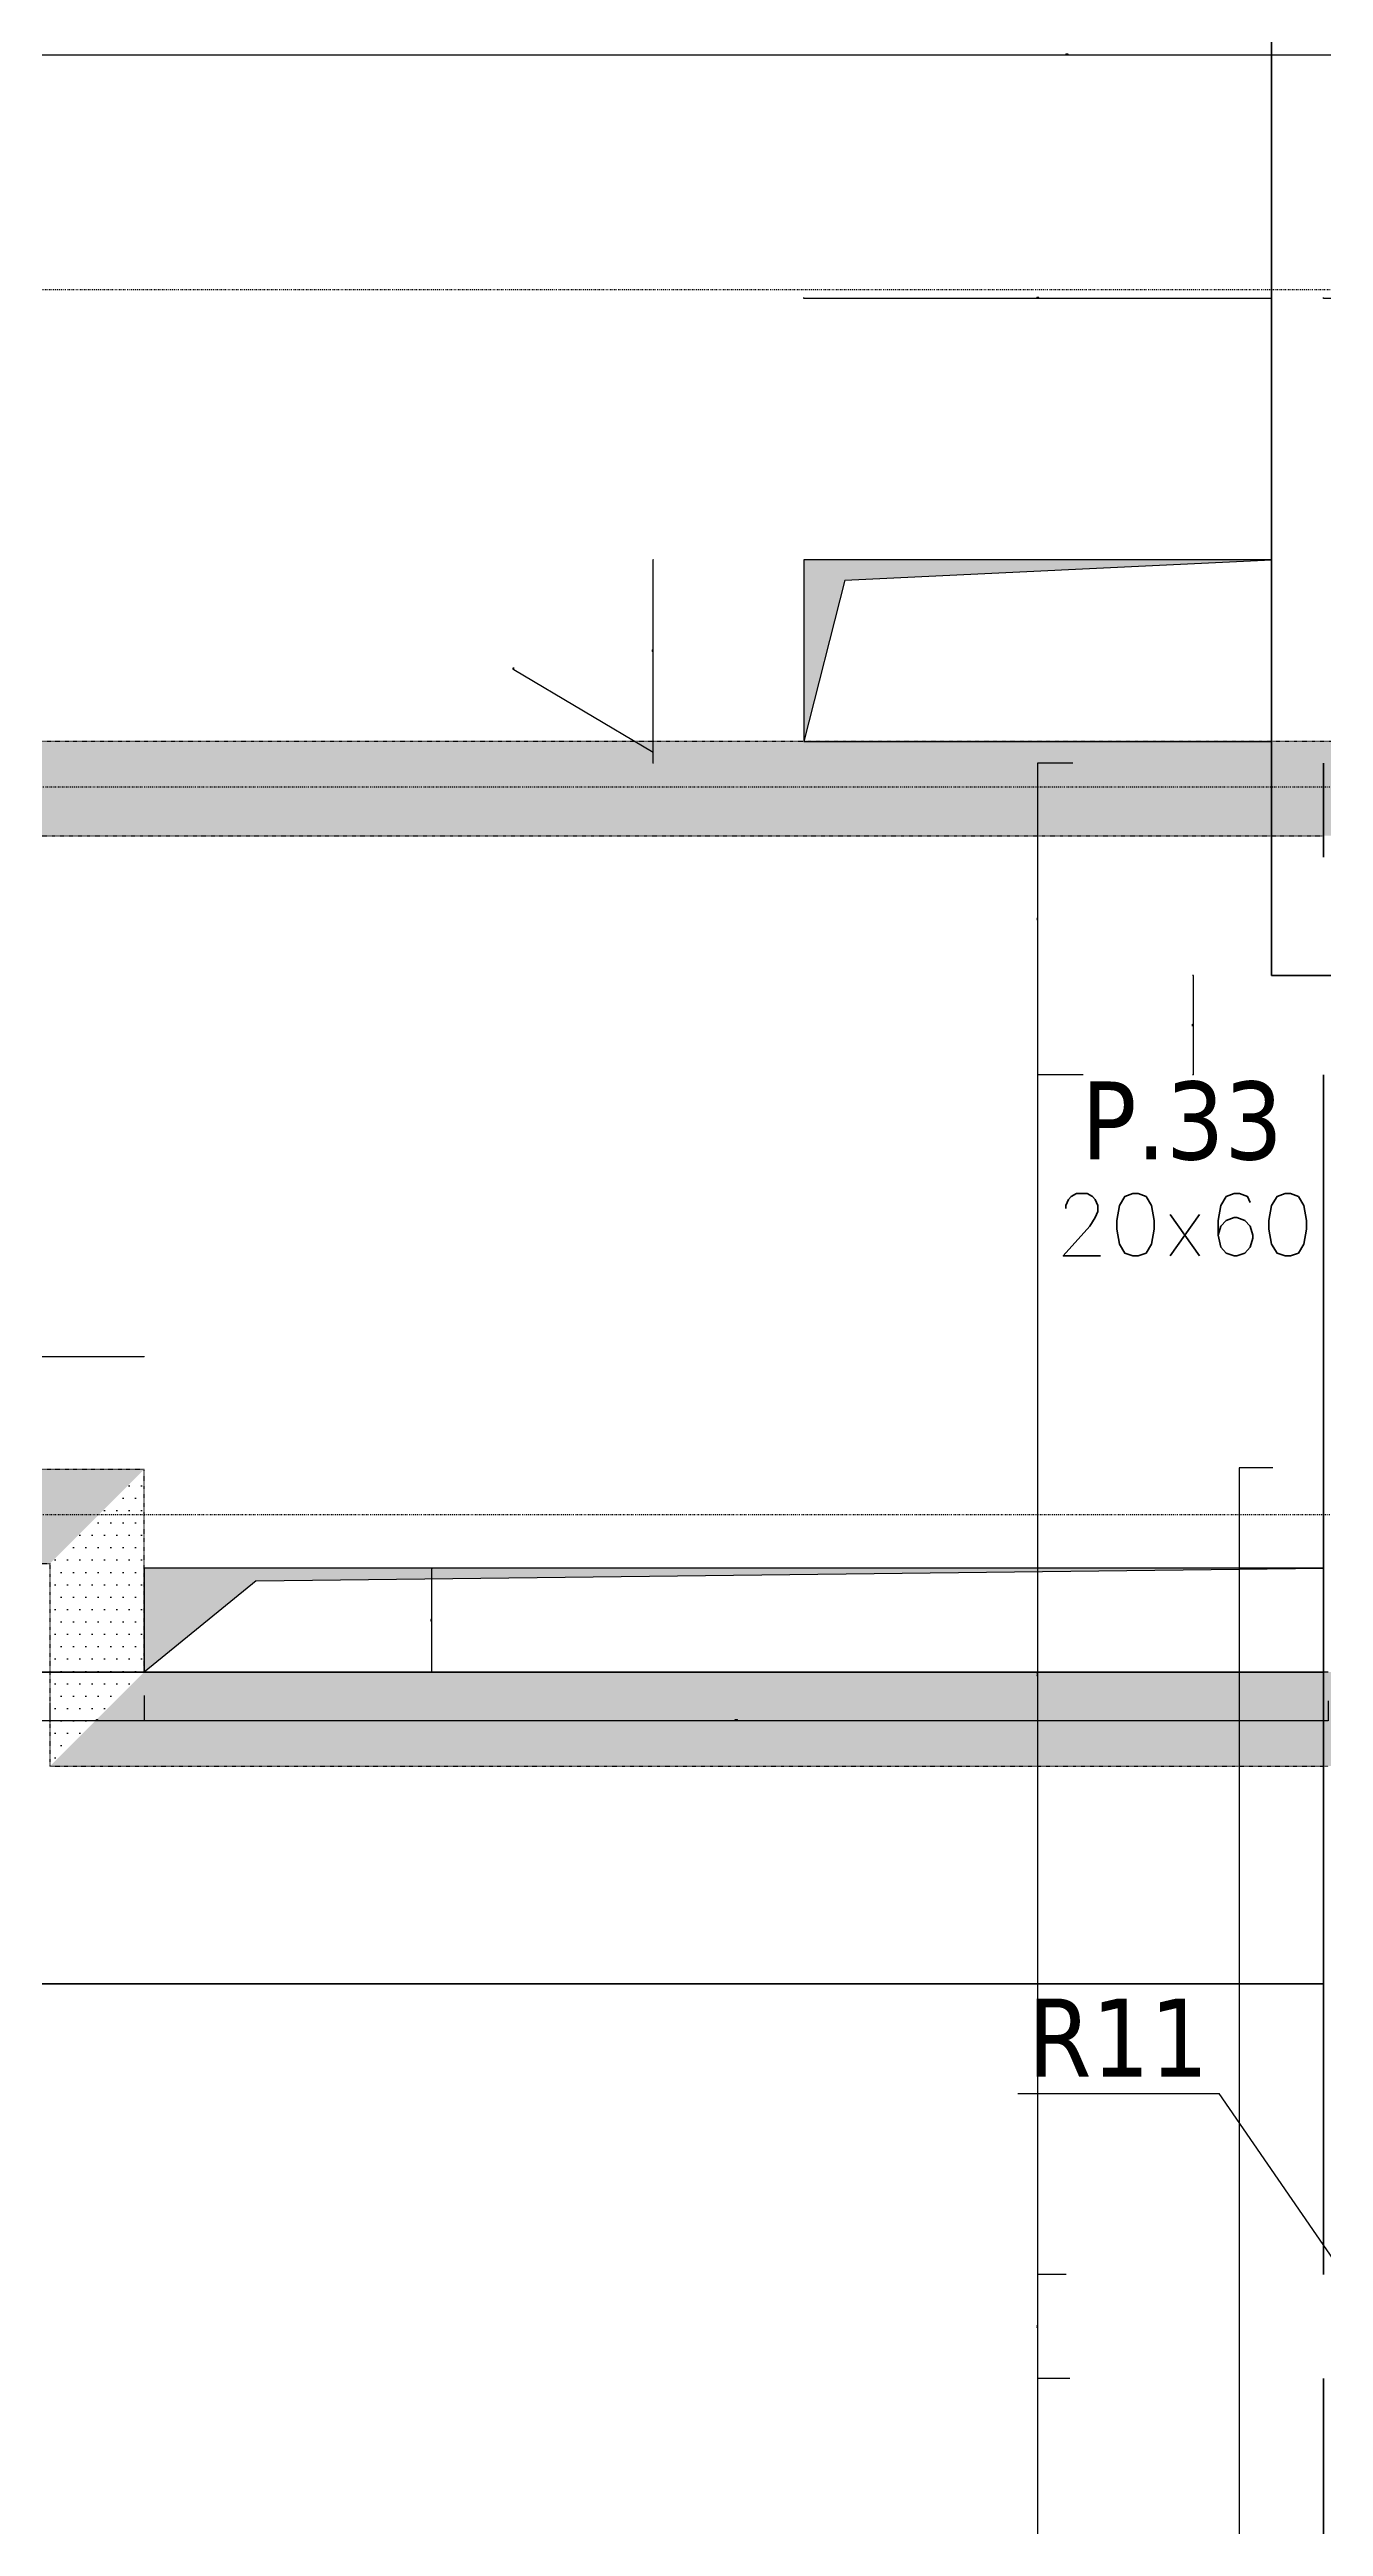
# Model space of a CAD drawing. Extents: x -12912 to 27386, y 1818 to 8189.
# Drawn here: x 4978.8 to 5224, y 6305.2 to 6781.8 of the extents above; entities that cross this region are included whole.
import ezdxf

# ---------------------------------------------------------------- set-up
doc = ezdxf.new("R2010")
doc.units = 0
doc.header["$MEASUREMENT"] = 0
for name, pattern in [('CACHE2', [4.7625, 3.175, -1.5875]), ('GrDotted', [0.4, 0.1, -0.1, 0.1, -0.1]), ('GrFeatureAxis', [0.85, 0.25, -0.2, 0.1, -0.2, 0.1]), ('STRICHPUNKT2_S11', [0.9, 0.7, -0.1, 0, -0.1])]:
    doc.linetypes.add(name, pattern=pattern)
doc.layers.get('0').update_dxf_attribs({"linetype": 'CONTINUOUS'})
doc.layers.get('DEFPOINTS').update_dxf_attribs({"linetype": 'CONTINUOUS'})
for name, color, linetype in [('K_ENT_M_Building_Coffrage PH Sous sol', 7, 'CONTINUOUS'), ('STR_COTATION', 1, 'CONTINUOUS'), ('STR_dob_liaisons_voiles', 23, 'CONTINUOUS'), ('STR_RESV_DALLE', 11, 'CONTINUOUS'), ('STR_SURCH', 9, 'CACHE2'), ('STR_TXT', 102, 'CONTINUOUS')]:
    doc.layers.add(name, color=color, linetype=linetype)
for name, color, linetype, lineweight in [('STR_AXES', 4, 'STRICHPUNKT2_S11', 25), ('STR_POUTRES', 102, 'CONTINUOUS', 35), ('STR_VOILES', 6, 'CONTINUOUS', 70)]:
    doc.layers.add(name, color=color, linetype=linetype, lineweight=lineweight)
doc.styles.add('EPAIS', font='TAHOMA.TTF')
doc.styles.add('FIN', font='romans.shx')
doc.styles.add('GrDimensions', font='simplex.shx')
doc.dimstyles.new('GrDimensions', dxfattribs={"dimtxt": 0.09, "dimasz": 0.05, "dimexe": 0.07, "dimexo": 0, "dimgap": 0.05, "dimtad": 1, "dimzin": 0, "dimdsep": 46, "dimtxsty": 'GrDimensions', "dimblk": 'ARCHTICK', "dimblk1": 'ARCHTICK', "dimblk2": 'ARCHTICK', "dimcen": 0.09, "dimadec": 0, "dimazin": 0, "dimtfac": 1, "dimtdec": 4, "dimtmove": 0, "dimatfit": 3, "dimldrblk": 'OPEN30', "dimfxl": 0, "dimtolj": 1, "dimtzin": 0, "dimarcsym": 0})
doc.dimstyles.new('nOVO', dxfattribs={"dimscale": 1.3, "dimtxt": 0.09, "dimasz": 0.05, "dimexe": 0.07, "dimexo": 0, "dimgap": 0.05, "dimtad": 1, "dimzin": 0, "dimdsep": 46, "dimtxsty": 'GrDimensions', "dimblk": 'ARCHTICK', "dimcen": 0.09, "dimadec": 0, "dimazin": 0, "dimtfac": 1, "dimtmove": 0, "dimatfit": 3, "dimldrblk": 'OPEN30', "dimfxl": 0, "dimtolj": 1, "dimtzin": 0, "dimarcsym": 0})
doc.dimstyles.new('Novo_MALKO', dxfattribs={"dimscale": 1.3, "dimtxt": 0.09, "dimasz": 0.05, "dimexe": 0.07, "dimexo": 0, "dimgap": 0.05, "dimtad": 1, "dimdec": 0, "dimlfac": 100, "dimzin": 0, "dimdsep": 46, "dimtxsty": 'GrDimensions', "dimblk": 'ARCHTICK', "dimcen": 0.09, "dimadec": 0, "dimazin": 0, "dimtfac": 1, "dimtdec": 0, "dimtmove": 0, "dimatfit": 3, "dimldrblk": 'OPEN30', "dimfxl": 0, "dimtolj": 1, "dimtzin": 0, "dimarcsym": 0})
pattern_1 = [(0, (5243.0074, 5883.9378), (1.190625, 2.38125), [0, -2.38125])]

# ---------------------------------------------------------------- blocks, each defined once
blk = doc.blocks.new('_ArchTick')
at = {"color": 0, "linetype": 'ByBlock', "const_width": 0.15}
blk.add_lwpolyline([(-0.5, -0.5), (0.5, 0.5)], dxfattribs=at)
blk = doc.blocks.new('*D216')
at = {"layer": 'DEFPOINTS', "color": 0, "linetype": 'Continuous'}
for p in [(4682.01, 6467.17), (4978.91, 6463.7), (4978.91, 6460.28)]:
    blk.add_point(p, dxfattribs=at)
at = {"layer": 'STR_COTATION', "color": 0, "linetype": 'Continuous', "lineweight": -2}
for p, q in [((4682.01, 6467.17), (4682.01, 6460.19)), ((4978.91, 6463.7), (4978.91, 6460.19)), ((4682.01, 6460.28), (4978.91, 6460.28))]:
    blk.add_line(p, q, dxfattribs=at)
at = {"layer": 'STR_COTATION', "color": 0, "linetype": 'Continuous', "lineweight": -2, "xscale": 0.065, "yscale": 0.065, "zscale": 0.065, "rotation": 180}
blk.add_blockref('_ArchTick', (4682.01, 6460.28), dxfattribs=at)
at = {"layer": 'STR_COTATION', "color": 0, "linetype": 'Continuous', "lineweight": -2, "xscale": 0.065, "yscale": 0.065, "zscale": 0.065}
blk.add_blockref('_ArchTick', (4978.91, 6460.28), dxfattribs=at)
at = {"layer": 'STR_COTATION', "color": 0, "linetype": 'Continuous', "lineweight": -3, "insert": (4830.46, 6460.4), "char_height": 0.117, "attachment_point": 5, "style": 'GrDimensions'}
blk.add_mtext('\\A1;296.90', dxfattribs=at)
blk = doc.blocks.new('_Open30')
at = {"color": 0, "linetype": 'ByBlock', "lineweight": -2}
for p, q in [((-1, 0.3), (0, 0)), ((0, 0), (-1, -0.3)), ((0, 0), (-1, 0))]:
    blk.add_line(p, q, dxfattribs=at)
blk = doc.blocks.new('*D217')
at = {"layer": 'DEFPOINTS', "color": 0, "linetype": 'Continuous'}
for p in [(4978.91, 6463.7), (4997.01, 6465.08), (4997.01, 6460.28)]:
    blk.add_point(p, dxfattribs=at)
at = {"layer": 'STR_COTATION', "color": 0, "linetype": 'Continuous', "lineweight": -2}
for p, q in [((4978.91, 6463.7), (4978.91, 6460.19)), ((4997.01, 6465.08), (4997.01, 6460.19)), ((4978.91, 6460.28), (4997.01, 6460.28))]:
    blk.add_line(p, q, dxfattribs=at)
at = {"layer": 'STR_COTATION', "color": 0, "linetype": 'Continuous', "lineweight": -2, "xscale": 0.065, "yscale": 0.065, "zscale": 0.065, "rotation": 180}
blk.add_blockref('_ArchTick', (4978.91, 6460.28), dxfattribs=at)
at = {"layer": 'STR_COTATION', "color": 0, "linetype": 'Continuous', "lineweight": -2, "xscale": 0.065, "yscale": 0.065, "zscale": 0.065}
blk.add_blockref('_ArchTick', (4997.01, 6460.28), dxfattribs=at)
at = {"layer": 'STR_COTATION', "color": 0, "linetype": 'Continuous', "lineweight": -3, "insert": (4987.96, 6460.4), "char_height": 0.117, "attachment_point": 5, "style": 'GrDimensions'}
blk.add_mtext('\\A1;1810', dxfattribs=at)
blk = doc.blocks.new('*D218')
at = {"layer": 'DEFPOINTS', "color": 0, "linetype": 'Continuous'}
for p in [(4997.01, 6465.08), (5224.91, 6464.06), (5224.91, 6460.28)]:
    blk.add_point(p, dxfattribs=at)
at = {"layer": 'STR_COTATION', "color": 0, "linetype": 'Continuous', "lineweight": -2}
for p, q in [((4997.01, 6465.08), (4997.01, 6460.19)), ((5224.91, 6464.06), (5224.91, 6460.19)), ((4997.01, 6460.28), (5224.91, 6460.28))]:
    blk.add_line(p, q, dxfattribs=at)
at = {"layer": 'STR_COTATION', "color": 0, "linetype": 'Continuous', "lineweight": -2, "xscale": 0.065, "yscale": 0.065, "zscale": 0.065, "rotation": 180}
blk.add_blockref('_ArchTick', (4997.01, 6460.28), dxfattribs=at)
at = {"layer": 'STR_COTATION', "color": 0, "linetype": 'Continuous', "lineweight": -2, "xscale": 0.065, "yscale": 0.065, "zscale": 0.065}
blk.add_blockref('_ArchTick', (5224.91, 6460.28), dxfattribs=at)
at = {"layer": 'STR_COTATION', "color": 0, "linetype": 'Continuous', "lineweight": -3, "insert": (5110.96, 6460.4), "char_height": 0.117, "attachment_point": 5, "style": 'GrDimensions'}
blk.add_mtext('\\A1;227.90', dxfattribs=at)
blk = doc.blocks.new('*D368')
at = {"layer": 'DEFPOINTS', "color": 0, "linetype": 'Continuous'}
for p in [(5169.05, 6333.65), (5175.22, 6333.65), (5173.26, 5903.92)]:
    blk.add_point(p, dxfattribs=at)
at = {"layer": 'STR_COTATION', "color": 0, "linetype": 'Continuous', "lineweight": -2}
for p, q in [((5175.22, 6333.65), (5168.96, 6333.65)), ((5169.05, 5903.92), (5169.05, 6333.65)), ((5173.26, 5903.92), (5168.96, 5903.92))]:
    blk.add_line(p, q, dxfattribs=at)
at = {"layer": 'STR_COTATION', "color": 0, "linetype": 'Continuous', "lineweight": -2, "xscale": 0.065, "yscale": 0.065, "zscale": 0.065}
for p, rotation in [((5169.05, 6333.65), 90), ((5169.05, 5903.92), 270)]:
    blk.add_blockref('_ArchTick', p, dxfattribs=dict(at, rotation=rotation))
at = {"layer": 'STR_COTATION', "color": 0, "linetype": 'Continuous', "lineweight": -3, "insert": (5168.93, 6118.78), "char_height": 0.117, "attachment_point": 5, "rotation": 90, "style": 'GrDimensions'}
blk.add_mtext('\\A1;429.73', dxfattribs=at)
blk = doc.blocks.new('*D369')
at = {"layer": 'DEFPOINTS', "color": 0, "linetype": 'Continuous'}
for p in [(5169.05, 6353.65), (5174.46, 6353.65), (5175.22, 6333.65)]:
    blk.add_point(p, dxfattribs=at)
at = {"layer": 'STR_COTATION', "color": 0, "linetype": 'Continuous', "lineweight": -2}
for p, q in [((5174.46, 6353.65), (5168.96, 6353.65)), ((5169.05, 6333.65), (5169.05, 6353.65)), ((5175.22, 6333.65), (5168.96, 6333.65))]:
    blk.add_line(p, q, dxfattribs=at)
at = {"layer": 'STR_COTATION', "color": 0, "linetype": 'Continuous', "lineweight": -2, "xscale": 0.065, "yscale": 0.065, "zscale": 0.065}
for p, rotation in [((5169.05, 6353.65), 90), ((5169.05, 6333.65), 270)]:
    blk.add_blockref('_ArchTick', p, dxfattribs=dict(at, rotation=rotation))
at = {"layer": 'STR_COTATION', "color": 0, "linetype": 'Continuous', "lineweight": -3, "insert": (5168.93, 6343.65), "char_height": 0.117, "attachment_point": 5, "rotation": 90, "style": 'GrDimensions'}
blk.add_mtext('\\A1;2000', dxfattribs=at)
blk = doc.blocks.new('*D370')
at = {"layer": 'DEFPOINTS', "color": 0, "linetype": 'Continuous'}
for p in [(5169.05, 6584.51), (5177.77, 6584.51), (5174.46, 6353.65)]:
    blk.add_point(p, dxfattribs=at)
at = {"layer": 'STR_COTATION', "color": 0, "linetype": 'Continuous', "lineweight": -2}
for p, q in [((5177.77, 6584.51), (5168.96, 6584.51)), ((5169.05, 6353.65), (5169.05, 6584.51)), ((5174.46, 6353.65), (5168.96, 6353.65))]:
    blk.add_line(p, q, dxfattribs=at)
at = {"layer": 'STR_COTATION', "color": 0, "linetype": 'Continuous', "lineweight": -2, "xscale": 0.065, "yscale": 0.065, "zscale": 0.065}
for p, rotation in [((5169.05, 6584.51), 90), ((5169.05, 6353.65), 270)]:
    blk.add_blockref('_ArchTick', p, dxfattribs=dict(at, rotation=rotation))
at = {"layer": 'STR_COTATION', "color": 0, "linetype": 'Continuous', "lineweight": -3, "insert": (5168.93, 6469.08), "char_height": 0.117, "attachment_point": 5, "rotation": 90, "style": 'GrDimensions'}
blk.add_mtext('\\A1;230.86', dxfattribs=at)
blk = doc.blocks.new('*D371')
at = {"layer": 'DEFPOINTS', "color": 0, "linetype": 'Continuous'}
for p in [(5169.05, 6644.51), (5175.74, 6644.51), (5177.77, 6584.51)]:
    blk.add_point(p, dxfattribs=at)
at = {"layer": 'STR_COTATION', "color": 0, "linetype": 'Continuous', "lineweight": -2}
for p, q in [((5175.74, 6644.51), (5168.96, 6644.51)), ((5169.05, 6584.51), (5169.05, 6644.51)), ((5177.77, 6584.51), (5168.96, 6584.51))]:
    blk.add_line(p, q, dxfattribs=at)
at = {"layer": 'STR_COTATION', "color": 0, "linetype": 'Continuous', "lineweight": -2, "xscale": 0.065, "yscale": 0.065, "zscale": 0.065}
for p, rotation in [((5169.05, 6644.51), 90), ((5169.05, 6584.51), 270)]:
    blk.add_blockref('_ArchTick', p, dxfattribs=dict(at, rotation=rotation))
at = {"layer": 'STR_COTATION', "color": 0, "linetype": 'Continuous', "lineweight": -3, "insert": (5168.93, 6614.51), "char_height": 0.117, "attachment_point": 5, "rotation": 90, "style": 'GrDimensions'}
blk.add_mtext('\\A1;6000', dxfattribs=at)
blk = doc.blocks.new('*D373')
at = {"layer": 'DEFPOINTS', "color": 0, "linetype": 'Continuous'}
for p in [(5207.86, 6508.91), (5214.24, 6508.91), (5211.24, 5899.91)]:
    blk.add_point(p, dxfattribs=at)
at = {"layer": 'STR_COTATION', "color": 0, "linetype": 'Continuous', "lineweight": -2}
for p, q in [((5214.24, 6508.91), (5207.77, 6508.91)), ((5207.86, 5899.91), (5207.86, 6508.91)), ((5211.24, 5899.91), (5207.77, 5899.91))]:
    blk.add_line(p, q, dxfattribs=at)
at = {"layer": 'STR_COTATION', "color": 0, "linetype": 'Continuous', "lineweight": -2, "xscale": 0.065, "yscale": 0.065, "zscale": 0.065}
for p, rotation in [((5207.86, 6508.91), 90), ((5207.86, 5899.91), 270)]:
    blk.add_blockref('_ArchTick', p, dxfattribs=dict(at, rotation=rotation))
at = {"layer": 'STR_COTATION', "color": 0, "linetype": 'Continuous', "lineweight": -3, "insert": (5207.73, 6204.41), "char_height": 0.117, "attachment_point": 5, "rotation": 90, "style": 'GrDimensions'}
blk.add_mtext('\\A1;609.00', dxfattribs=at)
blk = doc.blocks.new('*D636')
at = {"layer": 'DEFPOINTS', "color": 0, "ltscale": 4.5}
for p in [(5245.01, 6733.99), (5224.01, 6673.43), (5245.01, 6673.43)]:
    blk.add_point(p, dxfattribs=at)
at = {"layer": 'STR_COTATION', "color": 0, "lineweight": -2, "ltscale": 4.5}
for p, q in [((5224.01, 6733.9), (5224.01, 6734.08)), ((5224.01, 6733.99), (5245.01, 6733.99)), ((5245.01, 6733.9), (5245.01, 6734.08))]:
    blk.add_line(p, q, dxfattribs=at)
at = {"layer": 'STR_COTATION', "color": 0, "lineweight": -2, "ltscale": 4.5, "xscale": 0.065, "yscale": 0.065, "zscale": 0.065, "rotation": 180}
blk.add_blockref('_ArchTick', (5224.01, 6733.99), dxfattribs=at)
at = {"layer": 'STR_COTATION', "color": 0, "lineweight": -2, "ltscale": 4.5, "xscale": 0.065, "yscale": 0.065, "zscale": 0.065}
blk.add_blockref('_ArchTick', (5245.01, 6733.99), dxfattribs=at)
at = {"layer": 'STR_COTATION', "color": 0, "ltscale": 4.5, "insert": (5234.51, 6734.11), "char_height": 0.117, "attachment_point": 5, "style": 'GrDimensions'}
blk.add_mtext('\\A1;2100', dxfattribs=at)
blk = doc.blocks.new('*D703')
at = {"layer": 'DEFPOINTS', "color": 0, "ltscale": 4.5}
for p in [(5038.83, 6489.59), (5052.41, 6489.59), (5038.83, 6469.59)]:
    blk.add_point(p, dxfattribs=at)
at = {"layer": 'STR_COTATION', "color": 0, "lineweight": -2, "ltscale": 4.5}
for p, q in [((5052.32, 6489.59), (5052.51, 6489.59)), ((5052.41, 6469.59), (5052.41, 6489.59)), ((5052.32, 6469.59), (5052.51, 6469.59))]:
    blk.add_line(p, q, dxfattribs=at)
at = {"layer": 'STR_COTATION', "color": 0, "lineweight": -2, "ltscale": 4.5, "xscale": 0.065, "yscale": 0.065, "zscale": 0.065}
for p, rotation in [((5052.41, 6489.59), 90), ((5052.41, 6469.59), 270)]:
    blk.add_blockref('_ArchTick', p, dxfattribs=dict(at, rotation=rotation))
at = {"layer": 'STR_COTATION', "color": 0, "ltscale": 4.5, "insert": (5052.29, 6479.59), "char_height": 0.117, "attachment_point": 5, "rotation": 90, "style": 'GrDimensions'}
blk.add_mtext('\\A1;2000', dxfattribs=at)
blk = doc.blocks.new('*D704')
at = {"layer": 'DEFPOINTS', "color": 0, "ltscale": 4.5}
for p in [(5095, 6683.64), (5124.01, 6683.64), (5124.01, 6648.64)]:
    blk.add_point(p, dxfattribs=at)
at = {"layer": 'STR_COTATION', "color": 0, "lineweight": -2, "ltscale": 4.5}
for p, q in [((5095.09, 6683.64), (5094.91, 6683.64)), ((5095, 6648.64), (5095, 6683.64)), ((5095.09, 6648.64), (5094.91, 6648.64))]:
    blk.add_line(p, q, dxfattribs=at)
at = {"layer": 'STR_COTATION', "color": 0, "lineweight": -2, "ltscale": 4.5, "xscale": 0.065, "yscale": 0.065, "zscale": 0.065}
for p, rotation in [((5095, 6683.64), 90), ((5095, 6648.64), 270)]:
    blk.add_blockref('_ArchTick', p, dxfattribs=dict(at, rotation=rotation))
at = {"layer": 'STR_COTATION', "color": 0, "ltscale": 4.5, "insert": (5094.88, 6666.14), "char_height": 0.117, "attachment_point": 5, "rotation": 90, "style": 'GrDimensions'}
blk.add_mtext('\\A1;3500', dxfattribs=at)
blk = doc.blocks.new('*D705')
at = {"layer": 'DEFPOINTS', "color": 0, "ltscale": 4.5}
for p in [(5214.01, 6733.99), (5124.01, 6712.55), (5214.01, 6712.55)]:
    blk.add_point(p, dxfattribs=at)
at = {"layer": 'STR_COTATION', "color": 0, "lineweight": -2, "ltscale": 4.5}
for p, q in [((5124.01, 6733.9), (5124.01, 6734.08)), ((5124.01, 6733.99), (5214.01, 6733.99)), ((5214.01, 6733.9), (5214.01, 6734.08))]:
    blk.add_line(p, q, dxfattribs=at)
at = {"layer": 'STR_COTATION', "color": 0, "lineweight": -2, "ltscale": 4.5, "xscale": 0.065, "yscale": 0.065, "zscale": 0.065, "rotation": 180}
blk.add_blockref('_ArchTick', (5124.01, 6733.99), dxfattribs=at)
at = {"layer": 'STR_COTATION', "color": 0, "lineweight": -2, "ltscale": 4.5, "xscale": 0.065, "yscale": 0.065, "zscale": 0.065}
blk.add_blockref('_ArchTick', (5214.01, 6733.99), dxfattribs=at)
at = {"layer": 'STR_COTATION', "color": 0, "ltscale": 4.5, "insert": (5169.01, 6734.11), "char_height": 0.117, "attachment_point": 5, "style": 'GrDimensions'}
blk.add_mtext('\\A1;9000', dxfattribs=at)
blk = doc.blocks.new('*D821')
at = {"layer": 'DEFPOINTS', "color": 0, "ltscale": 4.5}
for p in [(5667.31, 6780.83), (4682.01, 6708.72), (5667.31, 6648.64)]:
    blk.add_point(p, dxfattribs=at)
at = {"layer": 'STR_COTATION', "color": 0, "lineweight": -2, "ltscale": 4.5}
for p, q in [((4682.01, 6780.74), (4682.01, 6780.92)), ((4682.01, 6780.83), (5667.31, 6780.83)), ((5667.31, 6780.74), (5667.31, 6780.92))]:
    blk.add_line(p, q, dxfattribs=at)
at = {"layer": 'STR_COTATION', "color": 0, "lineweight": -2, "ltscale": 4.5, "xscale": 0.065, "yscale": 0.065, "zscale": 0.065, "rotation": 180}
blk.add_blockref('_ArchTick', (4682.01, 6780.83), dxfattribs=at)
at = {"layer": 'STR_COTATION', "color": 0, "lineweight": -2, "ltscale": 4.5, "xscale": 0.065, "yscale": 0.065, "zscale": 0.065}
blk.add_blockref('_ArchTick', (5667.31, 6780.83), dxfattribs=at)
at = {"layer": 'STR_COTATION', "color": 0, "ltscale": 4.5, "insert": (5174.66, 6780.95), "char_height": 0.117, "attachment_point": 5, "style": 'GrDimensions'}
blk.add_mtext('\\A1;985.31', dxfattribs=at)
blk = doc.blocks.new('*D864')
at = {"layer": 'DEFPOINTS', "color": 0, "ltscale": 4.5}
for p in [(5095, 6648.64), (5124.01, 6648.64), (5224.01, 6644.51)]:
    blk.add_point(p, dxfattribs=at)
at = {"layer": 'STR_COTATION', "color": 0, "lineweight": -2, "ltscale": 4.5}
for p, q in [((5068.16, 6662.47), (5068.16, 6662.88)), ((5095, 6646.57), (5068.16, 6662.47)), ((5095.09, 6648.64), (5094.91, 6648.64)), ((5095, 6644.51), (5095, 6648.64)), ((5095.09, 6644.51), (5094.91, 6644.51))]:
    blk.add_line(p, q, dxfattribs=at)
at = {"layer": 'STR_COTATION', "color": 0, "lineweight": -2, "ltscale": 4.5, "xscale": 0.065, "yscale": 0.065, "zscale": 0.065}
for p, rotation in [((5095, 6648.64), 90), ((5095, 6644.51), 270)]:
    blk.add_blockref('_ArchTick', p, dxfattribs=dict(at, rotation=rotation))
at = {"layer": 'STR_COTATION', "color": 0, "ltscale": 4.5, "insert": (5068.04, 6662.68), "char_height": 0.117, "attachment_point": 5, "rotation": 90, "style": 'GrDimensions'}
blk.add_mtext('\\A1;412', dxfattribs=at)
blk = doc.blocks.new('*D938')
at = {"layer": 'DEFPOINTS', "color": 0, "ltscale": 4.5}
for p in [(4997.01, 6530.31), (4608.12, 6508.64), (4997.01, 6508.59)]:
    blk.add_point(p, dxfattribs=at)
at = {"layer": 'STR_COTATION', "color": 0, "lineweight": -2, "ltscale": 4.5}
for p, q in [((4608.12, 6530.22), (4608.12, 6530.4)), ((4608.12, 6530.31), (4997.01, 6530.31)), ((4997.01, 6530.22), (4997.01, 6530.4))]:
    blk.add_line(p, q, dxfattribs=at)
at = {"layer": 'STR_COTATION', "color": 0, "lineweight": -2, "ltscale": 4.5, "xscale": 0.065, "yscale": 0.065, "zscale": 0.065, "rotation": 180}
blk.add_blockref('_ArchTick', (4608.12, 6530.31), dxfattribs=at)
at = {"layer": 'STR_COTATION', "color": 0, "lineweight": -2, "ltscale": 4.5, "xscale": 0.065, "yscale": 0.065, "zscale": 0.065}
blk.add_blockref('_ArchTick', (4997.01, 6530.31), dxfattribs=at)
at = {"layer": 'STR_COTATION', "color": 0, "ltscale": 4.5, "insert": (4802.56, 6530.43), "char_height": 0.117, "attachment_point": 5, "style": 'GrDimensions'}
blk.add_mtext('\\A1;388.89', dxfattribs=at)
blk = doc.blocks.new('*D991')
at = {"layer": 'DEFPOINTS', "color": 0, "ltscale": 4.5}
for p in [(5214.01, 6603.64), (5198.9, 6584.51), (5224.01, 6584.51)]:
    blk.add_point(p, dxfattribs=at)
at = {"layer": 'STR_COTATION', "color": 0, "lineweight": -2, "ltscale": 4.5}
for p, q in [((5198.99, 6603.64), (5198.81, 6603.64)), ((5198.9, 6603.64), (5198.9, 6584.51)), ((5198.99, 6584.51), (5198.81, 6584.51))]:
    blk.add_line(p, q, dxfattribs=at)
at = {"layer": 'STR_COTATION', "color": 0, "lineweight": -2, "ltscale": 4.5, "xscale": 0.065, "yscale": 0.065, "zscale": 0.065}
for p, rotation in [((5198.9, 6603.64), 90), ((5198.9, 6584.51), 270)]:
    blk.add_blockref('_ArchTick', p, dxfattribs=dict(at, rotation=rotation))
at = {"layer": 'STR_COTATION', "color": 0, "ltscale": 4.5, "insert": (5198.78, 6594.07), "char_height": 0.117, "attachment_point": 5, "rotation": 90, "style": 'GrDimensions'}
blk.add_mtext('\\A1;1912', dxfattribs=at)

msp = doc.modelspace()

# ---------------------------------------------------------------- hatches: boundary and pattern name
at = {"layer": 'STR_SURCH', "linetype": 'Continuous'}
h = msp.add_hatch(dxfattribs=at)
h.set_pattern_fill('DOTS', color=256, scale=1.5, style=0)
h.set_pattern_definition(pattern_1)
h.paths.add_polyline_path([(5234.007, 6648.637), (4682.007, 6648.637), (4682.007, 6630.539), (5234.007, 6630.539)])
h = msp.add_hatch(dxfattribs=at)
h.set_pattern_fill('DOTS', color=256, scale=1.5, style=0)
h.set_pattern_definition(pattern_1)
h.paths.add_polyline_path([(4682.007, 6490.49), (4978.91, 6490.49), (4997.007, 6508.588), (4666.007, 6508.588)])
h = msp.add_hatch(dxfattribs=at)
h.set_pattern_fill('DOTS', color=256, scale=1.5, style=0)
h.set_pattern_definition(pattern_1)
h.paths.add_polyline_path([(4978.91, 6490.49), (4978.91, 6451.49), (4997.007, 6469.588), (4997.007, 6508.588)])
h = msp.add_hatch(dxfattribs=at)
h.set_pattern_fill('DOTS', color=256, scale=1.5, style=0)
h.set_pattern_definition(pattern_1)
h.paths.add_polyline_path([(5243.007, 6469.588), (4997.007, 6469.588), (4978.91, 6451.49), (5243.007, 6451.49)])

# ---------------------------------------------------------------- linework, layer by layer
at = {"layer": 'K_ENT_M_Building_Coffrage PH Sous sol', "color": 7, "linetype": 'GrFeatureAxis'}
msp.add_lwpolyline([(1350.99, 6735.625), (5461.894, 6735.625)], dxfattribs=at)
at = {"layer": 'STR_AXES', "linetype": 'GrFeatureAxis'}
for p, q in [((-1309.741, 6639.914), (7906.576, 6639.914)), ((-1309.741, 6499.914), (7906.576, 6499.914))]:
    msp.add_line(p, q, dxfattribs=at)
at = {"layer": 'STR_dob_liaisons_voiles', "ltscale": 4.5}
for p in [(5165.172, 6388.482), (5234.007, 6344.823)]:
    msp.add_line(p, (5203.911, 6388.482), dxfattribs=at)
at = {"layer": 'STR_POUTRES', "linetype": 'Continuous'}
for p, q in [((5214.007, 6603.637), (5214.007, 7255.914)), ((5214.007, 6603.637), (5254.007, 6603.637)), ((4716.007, 6469.588), (5224.006, 6469.588)), ((5224.006, 6409.588), (4959.007, 6409.588))]:
    msp.add_line(p, q, dxfattribs=at)
at = {"layer": 'STR_RESV_DALLE', "linetype": 'Continuous'}
for p, q in [((5214.007, 6683.637), (5124.007, 6683.637)), ((5124.007, 6683.637), (5124.007, 6648.637)), ((5214.007, 6683.637), (5124.007, 6683.637)), ((5124.007, 6683.637), (5124.007, 6648.637)), ((5131.916, 6679.681), (5214.007, 6683.637)), ((5131.916, 6679.681), (5214.007, 6683.637)), ((5214.007, 6648.637), (5214.007, 6683.637)), ((5214.007, 6648.637), (5214.007, 6683.637)), ((5131.916, 6679.681), (5124.007, 6648.637)), ((5131.916, 6679.681), (5124.007, 6648.637)), ((5124.007, 6648.637), (5214.007, 6648.637)), ((5124.007, 6648.637), (5214.007, 6648.637)), ((5224.007, 6489.588), (4997.007, 6489.588)), ((4997.007, 6489.588), (4997.007, 6469.588)), ((5224.007, 6489.588), (4997.007, 6489.588)), ((4997.007, 6489.588), (4997.007, 6469.588)), ((5018.616, 6487.132), (5224.007, 6489.588)), ((5018.616, 6487.132), (5224.007, 6489.588)), ((5224.007, 6469.588), (5224.007, 6489.588)), ((5224.007, 6469.588), (5224.007, 6489.588)), ((5018.616, 6487.132), (4997.007, 6469.588)), ((5018.616, 6487.132), (4997.007, 6469.588)), ((4997.007, 6469.588), (5224.007, 6469.588)), ((4997.007, 6469.588), (5224.007, 6469.588))]:
    msp.add_line(p, q, dxfattribs=at)
for points in [[(5124.007, 6648.637), (5131.916, 6679.681), (5124.007, 6683.637)], [(5124.007, 6683.637), (5124.007, 6683.637), (5131.916, 6679.681), (5214.007, 6683.637)], [(5124.007, 6648.637), (5131.916, 6679.681), (5124.007, 6683.637)], [(5124.007, 6683.637), (5124.007, 6683.637), (5131.916, 6679.681), (5214.007, 6683.637)], [(4997.007, 6469.588), (5018.616, 6487.132), (4997.007, 6489.588)], [(4997.007, 6489.588), (4997.007, 6489.588), (5018.616, 6487.132), (5224.007, 6489.588)], [(4997.007, 6469.588), (5018.616, 6487.132), (4997.007, 6489.588)], [(4997.007, 6489.588), (4997.007, 6489.588), (5018.616, 6487.132), (5224.007, 6489.588)]]:
    msp.add_solid(points, dxfattribs=at)
at = {"layer": 'STR_SURCH', "linetype": 'GrDotted'}
for p, q in [((5214.007, 6648.637), (4682.007, 6648.637)), ((4682.007, 6630.539), (5224.007, 6630.539)), ((4997.007, 6508.588), (4666.007, 6508.588)), ((4682.007, 6490.49), (4978.91, 6490.49)), ((4978.91, 6451.49), (5224.91, 6451.49))]:
    msp.add_line(p, q, dxfattribs=at)
at = {"layer": 'STR_SURCH', "linetype": 'GrDotted', "ltscale": 0.25}
msp.add_line((5234.007, 6648.637), (5214.007, 6648.637), dxfattribs=at)
at = {"layer": 'STR_SURCH', "linetype": 'GrDotted', "ltscale": 0.5}
for p, q in [((4997.007, 6469.588), (4997.007, 6508.588)), ((4978.91, 6490.49), (4978.91, 6451.49))]:
    msp.add_line(p, q, dxfattribs=at)
at = {"layer": 'STR_SURCH', "linetype": 'GrDotted', "ltscale": 0.022594}
msp.add_line((5224.91, 6469.588), (5224.006, 6469.588), dxfattribs=at)
at = {"layer": 'STR_VOILES', "linetype": 'Continuous'}
for p, q in [((5224.007, 6626.415), (5224.007, 6644.512)), ((5224.006, 6353.65), (5224.006, 6584.512)), ((5224.006, 5903.916), (5224.006, 6333.65))]:
    msp.add_line(p, q, dxfattribs=at)

# ---------------------------------------------------------------- texts
at = {"layer": 'STR_dob_liaisons_voiles', "ltscale": 4.5, "style": 'EPAIS'}
msp.add_text('R11', height=15, dxfattribs=at).set_placement((5167.062, 6391.757))
at = {"layer": 'STR_TXT', "linetype": 'Continuous', "lineweight": -3, "attachment_point": 1}
for s, insert, char_height, style in [(' P.33', (5171.75, 6583.237), 15, 'EPAIS'), ('20x60', (5172.381, 6561.66), 12, 'FIN')]:
    msp.add_mtext(s, dxfattribs=dict(at, insert=insert, char_height=char_height, style=style))

# ---------------------------------------------------------------- dimensions: what is measured, and where the dimension line sits
at = {"layer": 'STR_COTATION', "ltscale": 4.5}
for base, p1, p2, dimstyle, picture, middle in [((5667.312388451, 6780.829490695), (4682.007388429, 6708.723421132), (5667.312388451, 6648.636511625), 'nOVO', '*D821', (5174.65988844, 6780.952990695)), ((5214.007, 6733.991), (5124.007, 6712.554), (5214.007, 6712.554), 'Novo_MALKO', '*D705', (5169.007, 6734.114)), ((4997.007, 6530.311), (4608.119, 6508.637), (4997.007, 6508.588), 'nOVO', '*D938', (4802.563, 6530.434))]:
    dim = msp.add_linear_dim(base=base, p1=p1, p2=p2, dimstyle=dimstyle, dxfattribs=at)
    dim.commit()
    dim.dimension.update_dxf_attribs({"geometry": picture, "text_midpoint": middle})
dim = msp.add_linear_dim(base=(5245.007, 6733.991), p1=(5224.009, 6673.43), p2=(5245.007, 6673.43), dimstyle='nOVO', override={"dimdec": 0, "dimlfac": 100, "dimtmove": 1}, dxfattribs=at)
dim.commit()
dim.dimension.update_dxf_attribs({"geometry": '*D636', "text_midpoint": (5234.508, 6734.114)})
dim = msp.add_linear_dim(base=(5095, 6683.637), p1=(5124.007, 6648.637), p2=(5124.007, 6683.637), angle=90, dimstyle='Novo_MALKO', dxfattribs=at)
dim.commit()
dim.dimension.update_dxf_attribs({"geometry": '*D704', "text_midpoint": (5094.877, 6666.137)})
dim = msp.add_linear_dim(base=(5095.0003, 6648.6365), p1=(5224.0074, 6644.5122), p2=(5124.0074, 6648.6365), angle=90, dimstyle='nOVO', override={"dimdec": 0, "dimlfac": 100, "dimtmove": 1}, dxfattribs=at)
dim.commit()
dim.dimension.update_dxf_attribs({"geometry": '*D864', "text_midpoint": (5068.162, 6662.5399), "dimtype": 160})
at = {"layer": 'STR_COTATION', "linetype": 'Continuous', "lineweight": -3}
for base, p1, p2, override, picture, middle in [((5169.052, 6644.512), (5177.773, 6584.512), (5175.737, 6644.512), {"dimscale": 1.3, "dimdec": 0, "dimlfac": 100, "dimzin": 0, "dimtmove": 1}, '*D371', (5168.929, 6614.512)), ((5169.052, 6584.512), (5174.458, 6353.65), (5177.773, 6584.512), {"dimscale": 1.3, "dimtmove": 1}, '*D370', (5168.929, 6469.081)), ((5207.857, 6508.914), (5211.241, 5899.914), (5214.241, 6508.914), {"dimscale": 1.3, "dimtmove": 1}, '*D373', (5207.734, 6204.414)), ((5169.052, 6353.65), (5175.22, 6333.65), (5174.458, 6353.65), {"dimscale": 1.3, "dimdec": 0, "dimlfac": 100, "dimzin": 0, "dimtmove": 1}, '*D369', (5168.929, 6343.65)), ((5169.052, 6333.65), (5173.264, 5903.916), (5175.22, 6333.65), {"dimscale": 1.3, "dimtmove": 1}, '*D368', (5168.929, 6118.783))]:
    dim = msp.add_linear_dim(base=base, p1=p1, p2=p2, angle=90, dimstyle='GrDimensions', override=override, dxfattribs=at)
    dim.commit()
    dim.dimension.update_dxf_attribs({"geometry": picture, "text_midpoint": middle})
at = {"layer": 'STR_COTATION', "ltscale": 4.5}
for base, p1, p2, picture, middle in [((5198.9015, 6584.5122), (5214.0074, 6603.6365), (5224.0061, 6584.5122), '*D991', (5198.9015, 6594.0744)), ((5052.415, 6489.588), (5038.826, 6469.588), (5038.826, 6489.588), '*D703', (5052.415, 6479.588))]:
    dim = msp.add_linear_dim(base=base, p1=p1, p2=p2, angle=90, dimstyle='Novo_MALKO', dxfattribs=at)
    dim.commit()
    dim.dimension.update_dxf_attribs({"geometry": picture, "text_midpoint": middle, "dimtype": 160})
at = {"layer": 'STR_COTATION', "linetype": 'Continuous', "lineweight": -3}
for base, p1, p2, override, picture, middle in [((4978.91, 6460.278), (4682.007, 6467.168), (4978.91, 6463.704), {"dimscale": 1.3, "dimtmove": 1}, '*D216', (4830.459, 6460.402)), ((4997.007, 6460.278), (4978.91, 6463.704), (4997.007, 6465.082), {"dimscale": 1.3, "dimdec": 0, "dimlfac": 100, "dimzin": 0, "dimtmove": 1}, '*D217', (4987.959, 6460.402)), ((5224.91, 6460.278), (4997.007, 6465.082), (5224.91, 6464.062), {"dimscale": 1.3, "dimtmove": 1}, '*D218', (5110.959, 6460.402))]:
    dim = msp.add_linear_dim(base=base, p1=p1, p2=p2, dimstyle='GrDimensions', override=override, dxfattribs=at)
    dim.commit()
    dim.dimension.update_dxf_attribs({"geometry": picture, "text_midpoint": middle})

doc.saveas('drawing.dxf')
